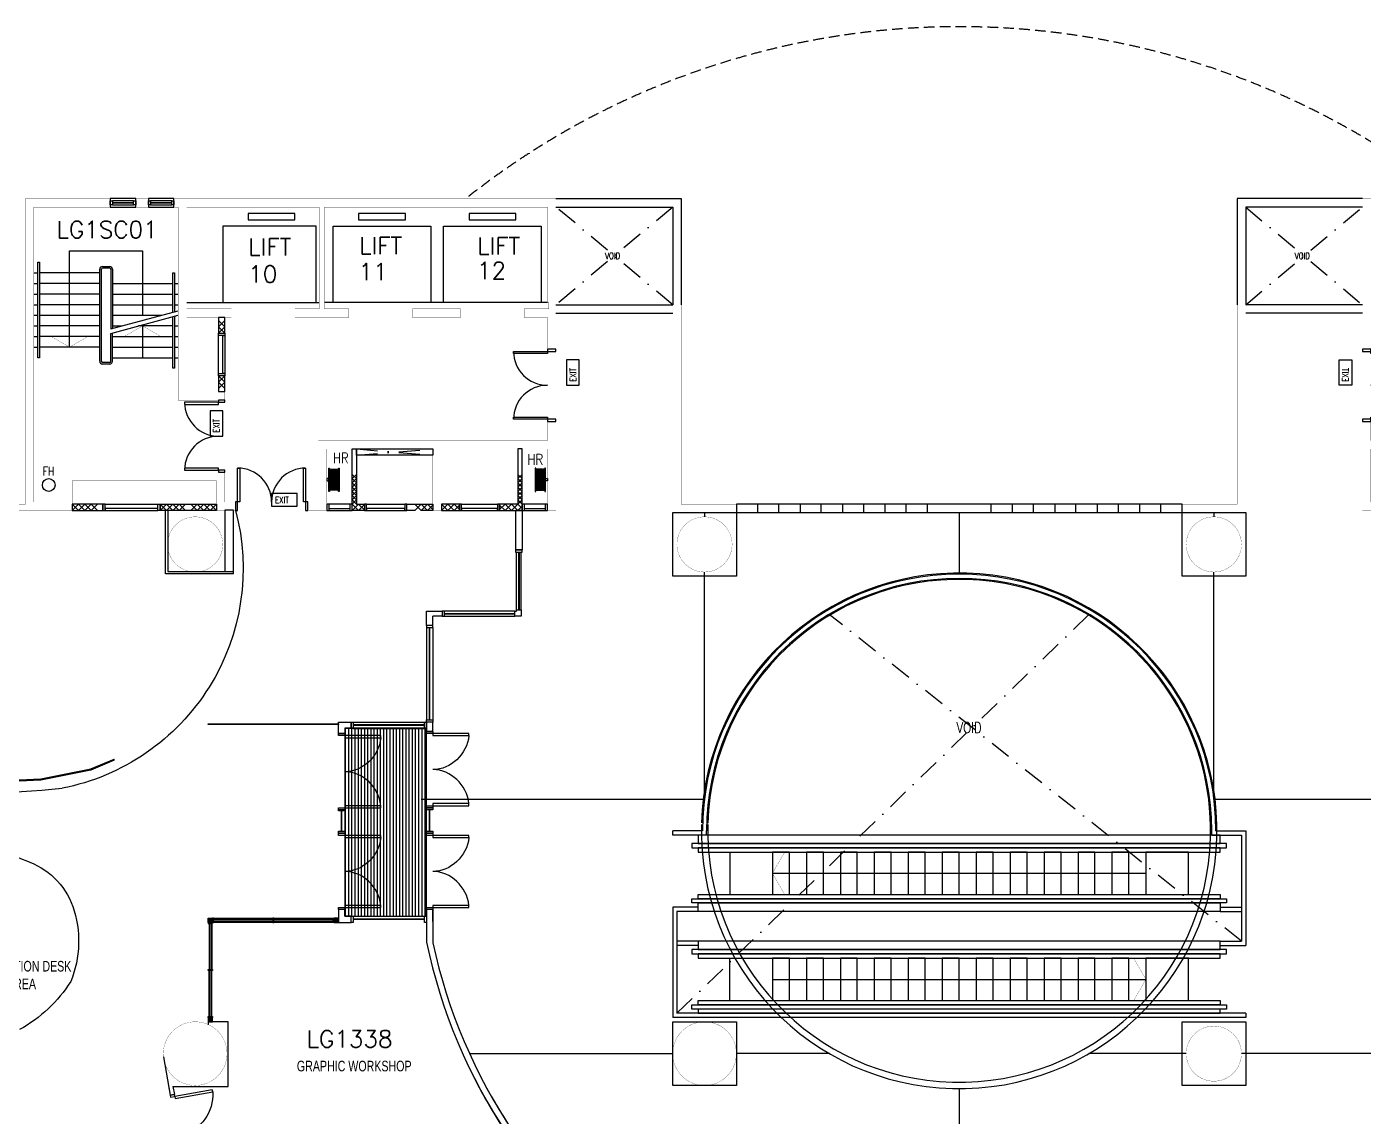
# Model space of a CAD drawing. Extents: x -163000 to 184253, y -124935 to 90032.
# Drawn here: x -21969 to 9521, y 17323 to 43000 of the extents above; entities that cross this region are included whole.
import ezdxf

# ---------------------------------------------------------------- set-up
doc = ezdxf.new("R2010")
doc.units = 0
doc.header["$LTSCALE"] = 1000
doc.header["$MEASUREMENT"] = 0
doc.linetypes.add('s3118a$0$DASHDOT', pattern=[1, 0.5, -0.25, 0, -0.25])
doc.linetypes.add('s3118a$0$HIDDEN', pattern=[0.375, 0.25, -0.125])
doc.layers.get('0').update_dxf_attribs({"linetype": 'CONTINUOUS'})
for name, color, linetype in [('s3118a$0$11', 7, 'CONTINUOUS'), ('s3118a$0$1867-BASE$0$EXISTING BASE', 1, 'CONTINUOUS'), ('s3118a$0$1867-BASE$0$I-door', 1, 'CONTINUOUS'), ('s3118a$0$1867-FITOUT$0$I-door', 1, 'CONTINUOUS'), ('s3118a$0$1867-FITOUT$0$I-floor-patt1', 8, 'CONTINUOUS'), ('s3118a$0$1867-FITOUT$0$I-part', 3, 'CONTINUOUS'), ('s3118a$0$1867-FITOUT$0$I-part-glzp', 1, 'CONTINUOUS'), ('s3118a$0$1867-FITOUT$0$I-part-glzp-fram', 1, 'CONTINUOUS'), ('s3118a$0$20', 7, 'CONTINUOUS'), ('s3118a$0$22', 7, 'CONTINUOUS'), ('s3118a$0$23', 7, 'CONTINUOUS'), ('s3118a$0$25', 7, 'CONTINUOUS'), ('s3118a$0$30', 7, 'CONTINUOUS'), ('s3118a$0$42', 7, 'CONTINUOUS'), ('s3118a$0$48', 7, 'CONTINUOUS'), ('s3118a$0$56', 7, 'CONTINUOUS'), ('s3118a$0$6', 7, 'CONTINUOUS'), ('s3118a$0$7', 7, 'CONTINUOUS'), ('s3118a$0$I-anno-title', 2, 'CONTINUOUS'), ('s3118a$0$ROOM-NO', 4, 'CONTINUOUS')]:
    doc.layers.add(name, color=color, linetype=linetype)
doc.styles.add('s3118a$0$FREEHAND', font='ARCH2.SHX', dxfattribs={"width": 0.75})
doc.styles.add('s3118a$0$STANDARD', font='romans.shx', dxfattribs={"width": 0.75})

# ---------------------------------------------------------------- blocks, each defined once
blk = doc.blocks.new('s3118a$0$EXIT')
at = {"layer": 's3118a$0$56', "color": 1, "linetype": 'Continuous'}
blk.add_lwpolyline([(0, 0), (0.6, 0), (0.6, 0.3), (0, 0.3)], close=True, dxfattribs=at)
at = {"layer": 's3118a$0$56', "color": 1, "linetype": 'Continuous', "style": 's3118a$0$STANDARD', "width": 0.8}
blk.add_text('EXIT', height=0.15, dxfattribs=at).set_placement((0.0816, 0.0747))
blk = doc.blocks.new('s3118a$0$D1700A')
at = {"layer": 's3118a$0$30', "color": 15, "linetype": 'Continuous'}
for points in [[(0.05, 0.2), (0.05, 1), (0.1, 1), (0.1, 0.2)], [(1.6, 0.2), (1.6, 1), (1.65, 1), (1.65, 0.2)], [(0, 0.2), (0, 0), (0.05, 0), (0.05, 0.2)], [(1.65, 0.2), (1.65, 0), (1.7, 0), (1.7, 0.2)]]:
    blk.add_lwpolyline(points, close=True, dxfattribs=at)
for centre, start, end in [((0.05, 0.2), 0, 90), ((1.650003, 0.2), 90, 180)]:
    blk.add_arc(centre, 0.800001, start, end, dxfattribs=at)
blk = doc.blocks.new('s3118a$0$D1700B')
at = {"layer": 's3118a$0$30', "color": 15, "linetype": 'Continuous'}
for points in [[(0.05, 0.15), (0.1, 0.15), (0.1, 0.95), (0.05, 0.95)], [(1.6, 0.15), (1.65, 0.15), (1.65, 0.95), (1.6, 0.95)], [(0, 0), (0.05, 0), (0.05, 0.15), (0, 0.15)], [(1.65, 0), (1.7, 0), (1.7, 0.15), (1.65, 0.15)]]:
    blk.add_lwpolyline(points, close=True, dxfattribs=at)
for centre, start, end in [((0.05, 0.15), 0, 90), ((1.650003, 0.15), 90, 180)]:
    blk.add_arc(centre, 0.800001, start, end, dxfattribs=at)
blk = doc.blocks.new('s3118a$0$HR')
at = {"layer": 's3118a$0$56', "color": 1, "linetype": 'Continuous'}
blk.add_lwpolyline([(0.235, 0.275), (-0.275, 0.275), (-0.275, 0.29), (0.275, 0.29), (0.275, 0.275), (0.235, 0.275), (0.245, 0.27), (0.25, 0.26), (0.245, 0.25), (0.245, 0.25), (0.235, 0.245), (-0.235, 0.245), (0.235, 0.245), (0.245, 0.24), (0.25, 0.23), (0.245, 0.22), (0.235, 0.215), (-0.235, 0.215), (0.235, 0.215), (0.245, 0.21), (0.25, 0.2), (0.245, 0.19), (0.235, 0.185), (-0.235, 0.185), (0.235, 0.185), (0.245, 0.18), (0.25, 0.17), (0.245, 0.16), (0.235, 0.155), (-0.235, 0.155), (0.235, 0.155), (0.245, 0.15), (0.25, 0.14), (0.245, 0.13), (0.235, 0.125), (-0.235, 0.125), (0.235, 0.125), (0.245, 0.12), (0.25, 0.11), (0.245, 0.1), (0.235, 0.095), (0.245, 0.09), (0.25, 0.08), (0.245, 0.07), (0.235, 0.065), (0.275, 0.065), (0.275, 0.05), (-0.025, 0.05), (-0.025, 0), (0.025, 0), (0.025, 0.05), (-0.275, 0.05), (-0.275, 0.065), (0.235, 0.065), (-0.235, 0.065), (-0.245, 0.07), (-0.25, 0.08), (-0.245, 0.09), (-0.235, 0.095), (0.235, 0.095), (-0.235, 0.095), (-0.245, 0.1), (-0.25, 0.11), (-0.245, 0.12), (-0.235, 0.125), (-0.245, 0.13), (-0.25, 0.14), (-0.245, 0.15), (-0.235, 0.155), (-0.245, 0.16), (-0.25, 0.17), (-0.245, 0.18), (-0.235, 0.185), (-0.245, 0.19), (-0.25, 0.2), (-0.245, 0.21), (-0.235, 0.215), (-0.245, 0.22), (-0.25, 0.23), (-0.245, 0.24), (-0.235, 0.245), (-0.245, 0.25), (-0.25, 0.26), (-0.245, 0.27), (-0.235, 0.275)], dxfattribs=at)
blk = doc.blocks.new('s3118a$0$AP')
at = {"layer": 's3118a$0$30', "color": 15, "linetype": 'Continuous'}
blk.add_line((0.05, 0.05), (0.55, 0.05), dxfattribs=at)
for points in [[(0, 0), (0.6, 0), (0.6, 0.15), (0, 0.15)], [(0.05, 0), (0.55, 0), (0.55, 0.15), (0.05, 0.15)]]:
    blk.add_lwpolyline(points, close=True, dxfattribs=at)
blk = doc.blocks.new('s3118a$0$H300')
at = {"layer": 's3118a$0$22', "color": 1, "linetype": 'Continuous'}
for points in [[(0, 0), (0.15, 0.15), (0.3, 0)], [(0, 0.15), (0.15, 0), (0.3, 0.15)]]:
    blk.add_lwpolyline(points, dxfattribs=at)
blk = doc.blocks.new('s3118a$0$H600')
at = {"layer": 's3118a$0$22', "color": 1, "linetype": 'Continuous'}
for points in [[(0, 0), (0.15, 0.15), (0.3, 0), (0.45, 0.15), (0.6, 0)], [(0, 0.15), (0.15, 0), (0.3, 0.15), (0.45, 0), (0.6, 0.15)]]:
    blk.add_lwpolyline(points, dxfattribs=at)
blk = doc.blocks.new('s3118a$0$1867-BASE$0$Double Door')
at = {"layer": 's3118a$0$1867-BASE$0$I-door', "linetype": 'Continuous'}
for p, q in [((162284, 38009), (162284, 37959)), ((162434, 38009), (162284, 38009)), ((162284, 37959), (162434, 37959)), ((162434, 38009), (162334, 38009)), ((162334, 37959), (162434, 37959)), ((162434, 37959), (162434, 38009)), ((162434, 37909), (162434, 37959)), ((162434, 37959), (163234, 37959)), ((162434, 37959), (163284, 37959)), ((163234, 37909), (162434, 37909)), ((163284, 37909), (162434, 37909)), ((163284, 37959), (163284, 37909)), ((162284, 36259), (162284, 36209)), ((162434, 36259), (162284, 36259)), ((162434, 36259), (162434, 36309)), ((162434, 36309), (163284, 36309)), ((162434, 36209), (162434, 36259)), ((163284, 36259), (162434, 36259)), ((163284, 36309), (163284, 36259)), ((162284, 36209), (162434, 36209))]:
    blk.add_line(p, q, dxfattribs=at)
at = {"layer": 's3118a$0$1867-BASE$0$I-door', "linetype": 'Continuous', "extrusion": (0, 0, -1)}
blk.add_ellipse((162484, 37959), major_axis=(-381, -775), ratio=0.917378, start_param=4.34728, end_param=5.852957, dxfattribs=at)
at = {"layer": 's3118a$0$1867-BASE$0$I-door', "linetype": 'Continuous'}
blk.add_ellipse((162484, 36259), major_axis=(-381, 775), ratio=0.917378, start_param=4.34728, end_param=5.852957, dxfattribs=at)
blk = doc.blocks.new('s3118a$0$1867-FITOUT$0$Single door')
at = {"layer": 's3118a$0$1867-FITOUT$0$I-door', "linetype": 'Continuous'}
for points in [[(-50, 100), (-100, 100), (-100, 1000), (-50, 1000)], [(-976, 0), (-1026, 0), (-1026, 100), (-976, 100)], [(0, 0), (-50, 0), (-50, 100), (0, 100)]]:
    blk.add_lwpolyline(points, close=True, dxfattribs=at)
blk.add_arc((3, 24), 981, 95.9964, 175.5521, dxfattribs=at)

msp = doc.modelspace()

# ---------------------------------------------------------------- hatches: boundary and pattern name
at = {"layer": 's3118a$0$1867-FITOUT$0$I-floor-patt1', "ltscale": 4}
h = msp.add_hatch(dxfattribs=at)
h.set_pattern_fill('_USER', color=256, scale=75, angle=90, style=0, pattern_type=0)
h.set_pattern_definition([(90, (-147881.28, -2601.85), (-75, 5e-15), [])])
h.paths.add_polyline_path([(-14473, 22040), (-12548, 22040), (-12548, 26466), (-14473, 26466)])

# ---------------------------------------------------------------- linework, layer by layer
at = {"layer": 's3118a$0$11', "color": 14, "linetype": 's3118a$0$DASHDOT'}
for p, q in [((-14200, 32900), (-12400, 33050)), ((-14200, 33050), (-12400, 32900))]:
    msp.add_line(p, q, dxfattribs=at)
at = {"layer": 's3118a$0$11', "color": 14, "linetype": 'Continuous', "const_width": 5}
for points in [[(-30000, 31600), (-20900, 31600), (-20900, 32300), (-19900, 32300), (-19700, 32300), (-17500, 32300), (-17500, 31600), (-17050, 31600), (-17050, 31800), (-17300, 31800), (-17300, 32500), (-21100, 32500), (-21100, 31800), (-21800, 31800), (-21800, 38750), (-20000, 38750), (-20000, 38950), (-22000, 38950), (-22000, 31750), (-30000, 31750)], [(9700, 35400), (9500, 35400), (9500, 38950), (18500, 38950)], [(13250, 31600), (13250, 31800), (9700, 31800), (9700, 33050), (10500, 33050), (10500, 33250), (9700, 33250), (9700, 33700), (9500, 33700), (9500, 31600), (13250, 31600)]]:
    msp.add_lwpolyline(points, dxfattribs=at)
for points in [[(-19400, 38750), (-19100, 38750), (-19100, 38950), (-19400, 38950)], [(-17150, 36350), (-18200, 36350), (-18200, 38750), (-15080, 38750), (-15080, 36350), (-15650, 36350), (-15650, 36150), (-14380, 36150), (-14380, 36350), (-14955, 36350), (-14955, 38750), (-9700, 38750), (-9700, 36500), (-9670, 36500), (-9670, 36350), (-10250, 36350), (-10250, 36150), (-9700, 36150), (-9700, 35400), (-9500, 35400), (-9500, 38950), (-18500, 38950), (-18500, 38750), (-18400, 38750), (-18400, 34200), (-17300, 34200), (-17300, 34400), (-18200, 34400), (-18200, 36150), (-17150, 36150)], [(-12880, 36150), (-11750, 36150), (-11750, 36350), (-12880, 36350)], [(-15100, 33250), (-9700, 33250), (-9700, 33700), (-9500, 33700), (-9500, 31600), (-9700, 31600), (-9700, 33050), (-12200, 33050), (-12200, 31600), (-12400, 31600), (-12400, 33050), (-14900, 33050), (-14900, 31600), (-15350, 31600), (-15350, 31800), (-15100, 31800)]]:
    msp.add_lwpolyline(points, close=True, dxfattribs=at)
at = {"layer": 's3118a$0$11', "color": 14, "linetype": 'Continuous'}
for points in [[(-17300, 36150), (-17450, 36150), (-17450, 35775), (-17300, 35775)], [(-17300, 34775), (-17450, 34775), (-17450, 34400), (-17300, 34400)], [(-14300, 33050), (-14200, 33050), (-14200, 31750), (-14012, 31750), (-14012, 31600), (-14200, 31600), (-14300, 31600)], [(-14200, 33050), (-12400, 33050), (-12400, 32900), (-14200, 32900)], [(-10300, 33050), (-10400, 33050), (-10400, 31750), (-10827, 31750), (-10827, 31600), (-10400, 31600), (-10300, 31600)], [(-17500, 31600), (-18827, 31600), (-18827, 31750), (-17500, 31750)], [(-12200, 31600), (-11773, 31600), (-11773, 31750), (-12200, 31750)]]:
    msp.add_lwpolyline(points, close=True, dxfattribs=at)
at = {"layer": 's3118a$0$11', "color": 3, "linetype": 'Continuous'}
msp.add_lwpolyline([(-20900, 31600), (-20173, 31600), (-20173, 31750), (-20900, 31750)], close=True, dxfattribs=at)
at = {"layer": 's3118a$0$1867-BASE$0$EXISTING BASE', "linetype": 'Continuous'}
for p, q in [((-10432, 29260), (-10432, 30615)), ((-10317, 29260), (-10317, 30615)), ((-12550, 28891), (-12550, 29225)), ((-12550, 29225), (-12180, 29225)), ((-12180, 29110), (-12400, 29110)), ((-12400, 28891), (-12400, 29110)), ((-12180, 29225), (-12180, 29110)), ((-10467, 29225), (-12130, 29225)), ((-12130, 29110), (-10467, 29110)), ((-12400, 28891), (-12550, 28891)), ((-12550, 28841), (-12550, 26665)), ((-12400, 28841), (-12400, 26665)), ((-14275, 26615), (-12600, 26615)), ((-14275, 26465), (-12600, 26465)), ((-12400, 22193), (-12550, 22193)), ((-12550, 22193), (-12550, 21429)), ((-12400, 21914), (-12400, 22193)), ((-12400, 22193), (-12400, 21414))]:
    msp.add_line(p, q, dxfattribs=at)
for points in [[(-10300, 30665), (-10450, 30665), (-10450, 30615), (-10300, 30615), (-10300, 30665)], [(-10381, 30615), (-10381, 29260)], [(-10369, 30615), (-10369, 29260)], [(-12180, 29225), (-12180, 29110), (-12130, 29110), (-12130, 29225), (-12180, 29225)], [(-12130, 29173), (-10467, 29173)], [(-12130, 29161), (-10467, 29161)], [(-12550, 28891), (-12550, 28841), (-12400, 28841), (-12400, 28891), (-12550, 28891)], [(-12481, 26665), (-12481, 28841)], [(-12469, 26665), (-12469, 28841)], [(-14325, 26615), (-14275, 26615), (-14275, 26465), (-14325, 26465), (-14325, 26615)], [(-12600, 26546), (-14275, 26546)], [(-12600, 26534), (-14275, 26534)], [(-12600, 26615), (-12550, 26615), (-12550, 26465), (-12600, 26465), (-12600, 26615)], [(-12400, 26665), (-12400, 26615), (-12550, 26615), (-12550, 26665), (-12400, 26665)], [(-12400, 26393), (-12400, 26615), (-12550, 26615), (-12550, 26615), (-12550, 26393), (-12550, 26393), (-12400, 26393)], [(-12550, 26488), (-12550, 26592)], [(-12400, 26393), (-12550, 26393)], [(-14625, 24518), (-14625, 24543), (-14475, 24543), (-14475, 24518), (-14625, 24518)], [(-14556, 24043), (-14556, 24518)], [(-14544, 24043), (-14544, 24518)], [(-12481, 24043), (-12481, 24543)], [(-12469, 24043), (-12469, 24543)], [(-14625, 23993), (-14625, 24043), (-14475, 24043), (-14475, 23993), (-14625, 23993)], [(-14475, 21889), (-14325, 21889), (-14325, 22039), (-14475, 22039), (-14475, 22193), (-14625, 22193), (-14625, 21889), (-14325, 21889)], [(-14325, 22039), (-14275, 22039), (-14275, 21889), (-14325, 21889), (-14325, 22039)], [(-12600, 21970), (-14275, 21970)], [(-12600, 21958), (-14275, 21958)], [(-12600, 22039), (-12550, 22039), (-12550, 21889), (-12600, 21889), (-12600, 22039)]]:
    msp.add_lwpolyline(points, dxfattribs=at)
for points in [[(-10317, 29260), (-10317, 29110), (-10317, 29110), (-10467, 29110), (-10467, 29110), (-10467, 29225), (-10432, 29225), (-10432, 29260)], [(-14475, 26465), (-14475, 26343), (-14625, 26343), (-14625, 26615), (-14475, 26615), (-14325, 26615), (-14325, 26465)], [(-12550, 26393), (-12400, 26393), (-12400, 26393), (-12550, 26393)], [(-12550, 24593), (-12400, 24593), (-12400, 24543), (-12550, 24543)], [(-12550, 24043), (-12400, 24043), (-12400, 23993), (-12550, 23993)]]:
    msp.add_lwpolyline(points, close=True, dxfattribs=at)
for centre, radius, start, end in [((-20, 24030), 12797, 191.7271, 236.0622), ((3, 24055), 12681, 192.0189, 236.0419), ((3, 24055), 12681, 207.0253, 220.5488), ((-20, 24030), 12797, 206.9704, 220.528)]:
    msp.add_arc(centre, radius, start, end, dxfattribs=at)
at = {"layer": 's3118a$0$1867-FITOUT$0$I-floor-patt1', "ltscale": 4}
for points in [[(-17050, 31601), (-17050, 31601, -0.43404), (-21137, 25052)], [(-23477, 23672, -0.093539), (-21992, 23349, -0.226048), (-20883, 22271, -0.182594), (-20934, 20498, -0.125758), (-22139, 19367, 0.419691)]]:
    msp.add_lwpolyline(points, format="xyb", dxfattribs=at)
msp.add_lwpolyline([(-14473, 22040), (-12548, 22040), (-12548, 26466), (-14473, 26466)], close=True, dxfattribs=at)
msp.add_arc((-23083, 44326), 19371, 264.3952, 275.7647, dxfattribs=at)
at = {"layer": 's3118a$0$1867-FITOUT$0$I-part', "ltscale": 4}
for p, q in [((-17098, 30158), (-17098, 31601)), ((-18629, 18043), (-18590, 17821))]:
    msp.add_line(p, q, dxfattribs=at)
for points in [[(-17098, 30108), (-17098, 30108), (-18698, 30108), (-18698, 31607)], [(-18648, 31607), (-18648, 30158), (-17098, 30158), (-17098, 30158)], [(-17098, 30108), (-17098, 30158)], [(-18525, 18026), (-17223, 18026), (-17223, 19551), (-17692, 19551)], [(-17692, 19551), (-17692, 19484)]]:
    msp.add_lwpolyline(points, dxfattribs=at)
at = {"layer": 's3118a$0$1867-FITOUT$0$I-part', "color": 2, "ltscale": 4}
msp.add_lwpolyline([(-17098, 31607), (-17298, 31607), (-17298, 30158), (-17098, 30158)], dxfattribs=at)
at = {"layer": 's3118a$0$1867-FITOUT$0$I-part', "color": 1, "ltscale": 4}
msp.add_lwpolyline([(-10448, 31607), (-10298, 31607), (-10298, 30672), (-10448, 30672)], close=True, dxfattribs=at)
at = {"layer": 's3118a$0$1867-FITOUT$0$I-part', "ltscale": 4}
msp.add_lwpolyline([(-17592, 21990), (-14748, 21990), (-14748, 21890), (-17592, 21890)], close=True, dxfattribs=at)
at = {"layer": 's3118a$0$1867-FITOUT$0$I-part'}
for points in [[(-18750, 18728), (-18590, 17821)], [(-18525, 18026), (-18491, 17838)], [(-18590, 17821), (-18491, 17838)]]:
    msp.add_lwpolyline(points, dxfattribs=at)
at = {"layer": 's3118a$0$1867-FITOUT$0$I-part-glzp', "color": 1, "ltscale": 4}
for points in [[(-14625, 26560), (-17695, 26560), (-17695, 26572), (-14625, 26572)], [(-17672, 21865), (-17672, 20783), (-17660, 20783), (-17660, 21865)], [(-17612, 21865), (-17612, 20783), (-17624, 20783), (-17624, 21865)], [(-17567, 21970), (-16170, 21970), (-16170, 21958), (-17567, 21958)], [(-17567, 21910), (-16170, 21910), (-16170, 21922), (-17567, 21922)], [(-14748, 21970), (-16145, 21970), (-16145, 21958), (-14748, 21958)], [(-14748, 21910), (-16145, 21910), (-16145, 21922), (-14748, 21922)], [(-17672, 19676), (-17672, 20758), (-17660, 20758), (-17660, 19676)], [(-17612, 19676), (-17612, 20758), (-17624, 20758), (-17624, 19676)]]:
    msp.add_lwpolyline(points, close=True, dxfattribs=at)
at = {"layer": 's3118a$0$1867-FITOUT$0$I-part-glzp', "ltscale": 4}
for points in [[(-21639, 25274), (-20462, 25508)], [(-20462, 25508), (-19910, 25743)], [(-20454, 25489), (-20462, 25508)], [(-20458, 25488), (-20462, 25508)], [(-20454, 25489), (-19902, 25725)], [(-19902, 25725), (-19910, 25743)], [(-22837, 25221), (-21639, 25274)], [(-22836, 25201), (-21638, 25254)], [(-21639, 25274), (-21638, 25254)], [(-21639, 25274), (-21635, 25254)], [(-21635, 25254), (-20458, 25488)]]:
    msp.add_lwpolyline(points, dxfattribs=at)
for points in [[(-17592, 21865), (-17592, 21890), (-17692, 21890), (-17692, 21865)], [(-17567, 21990), (-17592, 21990), (-17592, 21890), (-17567, 21890)], [(-16145, 21990), (-16170, 21990), (-16170, 21890), (-16145, 21890)], [(-14748, 21990), (-14723, 21990), (-14723, 21890), (-14748, 21890)], [(-17592, 20783), (-17592, 20758), (-17692, 20758), (-17692, 20783)], [(-17592, 19676), (-17592, 19651), (-17692, 19651), (-17692, 19676)]]:
    msp.add_lwpolyline(points, close=True, dxfattribs=at)
at = {"layer": 's3118a$0$1867-FITOUT$0$I-part-glzp-fram', "ltscale": 4, "const_width": 75}
for points in [[(-17680, 21940), (-17605, 21940)], [(-14635, 21940), (-14710, 21940)], [(-17680, 19601), (-17605, 19601)]]:
    msp.add_lwpolyline(points, dxfattribs=at)
at = {"layer": 's3118a$0$1867-FITOUT$0$I-part-glzp-fram', "color": 1, "ltscale": 4}
for points in [[(-17692, 21890), (-17692, 21990), (-17592, 21990), (-17592, 21890)], [(-14623, 21890), (-14623, 21990), (-14723, 21990), (-14723, 21890)], [(-17692, 19651), (-17692, 19551), (-17592, 19551), (-17592, 19651)]]:
    msp.add_lwpolyline(points, close=True, dxfattribs=at)
at = {"layer": 's3118a$0$20', "color": 14, "linetype": 'Continuous', "const_width": 5}
for points in [[(-6750, 36450), (-6550, 36450), (-6550, 31750), (-5250, 31750), (-5250, 31550), (-6750, 31550)], [(6750, 36450), (6550, 36450), (6550, 31750), (5250, 31750), (5250, 31550), (6750, 31550)], [(750, 31750), (-750, 31750), (-750, 31550), (750, 31550)]]:
    msp.add_lwpolyline(points, close=True, dxfattribs=at)
at = {"layer": 's3118a$0$20', "color": 1, "linetype": 'Continuous'}
msp.add_lwpolyline([(-12825, 31600), (-13012, 31600), (-13012, 31750), (-12825, 31750), (-12400, 31750), (-12400, 31600), (-12675, 31600)], dxfattribs=at)
at = {"layer": 's3118a$0$20', "color": 10, "linetype": 'Continuous'}
msp.add_arc((0, 24050), 12825, 207.8929, 237.8483, dxfattribs=at)
at = {"layer": 's3118a$0$22', "color": 1, "linetype": 'Continuous'}
for points in [[(-14200, 31750), (-14300, 31850), (-14200, 31950), (-14300, 32050), (-14200, 32150), (-14300, 32250), (-14200, 32350), (-14300, 32450)], [(-14300, 31750), (-14200, 31850), (-14300, 31950), (-14200, 32050), (-14300, 32150), (-14200, 32250), (-14300, 32350), (-14200, 32450)], [(-10300, 31750), (-10400, 31850), (-10300, 31950), (-10400, 32050), (-10300, 32150), (-10400, 32250), (-10300, 32350), (-10400, 32450)], [(-10400, 31750), (-10300, 31850), (-10400, 31950), (-10300, 32050), (-10400, 32150), (-10300, 32250), (-10400, 32350), (-10300, 32450)], [(-14300, 31600), (-14150, 31750), (-14012, 31612)], [(-14300, 31750), (-14150, 31600), (-14012, 31738)], [(-12825, 31600), (-12675, 31750), (-12525, 31600), (-12400, 31725)], [(-12825, 31750), (-12675, 31600), (-12525, 31750), (-12400, 31625)], [(-12825, 31750), (-12675, 31600), (-12525, 31750), (-12400, 31625)], [(-12825, 31600), (-12675, 31750), (-12525, 31600), (-12400, 31725)], [(-12200, 31750), (-12050, 31600), (-11900, 31750), (-11775, 31625)], [(-12200, 31600), (-12050, 31750), (-11900, 31600), (-11775, 31725)], [(-10827, 31623), (-10700, 31750), (-10550, 31600), (-10400, 31750), (-10300, 31650)], [(-10827, 31727), (-10700, 31600), (-10550, 31750), (-10400, 31600), (-10300, 31700)]]:
    msp.add_lwpolyline(points, dxfattribs=at)
at = {"layer": 's3118a$0$23', "color": 14, "linetype": 's3118a$0$DASHDOT'}
for p, q in [((-6750, 38750), (-9500, 36450)), ((-6750, 36450), (-9500, 38750)), ((6750, 38750), (9500, 36450)), ((6750, 36450), (9500, 38750)), ((-6650, 19750), (3061, 29152)), ((6650, 21450), (-3061, 29152))]:
    msp.add_line(p, q, dxfattribs=at)
at = {"layer": 's3118a$0$23', "color": 14, "linetype": 'Continuous'}
for p, q in [((-9500, 36450), (-6750, 36450)), ((-9500, 36250), (-6750, 36250)), ((9500, 36450), (6750, 36450)), ((9500, 36250), (6750, 36250)), ((-750, 31550), (-750, 31750)), ((750, 31550), (750, 31750)), ((-6050, 24050), (-6750, 24050)), ((-6750, 23950), (-6750, 24050)), ((-5950, 23950), (-6750, 23950)), ((-5950, 23950), (-5950, 24050)), ((5950, 23950), (5950, 24050)), ((5950, 23950), (6650, 23950)), ((6050, 24050), (6750, 24050)), ((6650, 23950), (6650, 21450)), ((6750, 24050), (6750, 21350)), ((-6750, 22250), (-6750, 19650)), ((-6150, 22250), (-6750, 22250)), ((-6650, 22150), (-6650, 19750)), ((-6150, 22150), (-6650, 22150)), ((6150, 22250), (6650, 22250)), ((6150, 22150), (6650, 22150)), ((-6150, 21450), (-6650, 21450)), ((6150, 21450), (6650, 21450)), ((-6150, 21350), (-6650, 21350)), ((6150, 21350), (6750, 21350)), ((6750, 19650), (-6750, 19650)), ((6750, 19750), (-6650, 19750)), ((6750, 19750), (6750, 19650))]:
    msp.add_line(p, q, dxfattribs=at)
for points in [[(-19400, 38950), (-20000, 38950), (-20000, 38750), (-19400, 38750)], [(-20000, 38900), (-19950, 38900), (-19950, 38800), (-20000, 38800)], [(-19950, 38855), (-19450, 38855), (-19450, 38900), (-19950, 38900)], [(-19950, 38800), (-19450, 38800), (-19450, 38845), (-19950, 38845)], [(-19450, 38900), (-19400, 38900), (-19400, 38800), (-19450, 38800)], [(-19100, 38750), (-18500, 38750), (-18500, 38950), (-19100, 38950)], [(-19100, 38900), (-19050, 38900), (-19050, 38800), (-19100, 38800)], [(-19050, 38855), (-18550, 38855), (-18550, 38900), (-19050, 38900)], [(-19050, 38800), (-18550, 38800), (-18550, 38845), (-19050, 38845)], [(-18550, 38900), (-18500, 38900), (-18500, 38800), (-18550, 38800)], [(-5250, 31550), (5250, 31550), (5250, 31750), (-5250, 31750)], [(-4750, 31550), (-4250, 31550), (-4250, 31750), (-4750, 31750)], [(-3750, 31550), (-3250, 31550), (-3250, 31750), (-3750, 31750)], [(-2750, 31550), (-2250, 31550), (-2250, 31750), (-2750, 31750)], [(-1750, 31550), (-1250, 31550), (-1250, 31750), (-1750, 31750)], [(1250, 31550), (1750, 31550), (1750, 31750), (1250, 31750)], [(2250, 31550), (2750, 31550), (2750, 31750), (2250, 31750)], [(3250, 31550), (3750, 31550), (3750, 31750), (3250, 31750)], [(4250, 31550), (4750, 31550), (4750, 31750), (4250, 31750)]]:
    msp.add_lwpolyline(points, close=True, dxfattribs=at)
at = {"layer": 's3118a$0$23', "color": 14, "linetype": 's3118a$0$HIDDEN'}
msp.add_arc((0, 24300), 18700, 51.5745, 128.4637, dxfattribs=at)
at = {"layer": 's3118a$0$23', "color": 14}
for radius in [6075, 5925]:
    msp.add_arc((0, 24050), radius, 178.5673, 178.2459, dxfattribs=at)
at = {"layer": 's3118a$0$23', "color": 14, "linetype": 'Continuous'}
for radius in [6050, 5950]:
    msp.add_arc((0, 24050), radius, 0, 180, dxfattribs=at)
at = {"layer": 's3118a$0$25', "color": 10, "linetype": 'Continuous'}
for p, q in [((-20960, 35450), (-20960, 37721)), ((-20960, 37721), (-19240, 37721)), ((-19240, 37721), (-19240, 36200)), ((-21800, 37200), (-21710, 37200)), ((-20250, 37200), (-21670, 37200)), ((-20250, 35115), (-20250, 37285)), ((-20210, 35115), (-20210, 37285)), ((-20185, 37350), (-20015, 37350)), ((-20015, 37310), (-20185, 37310)), ((-19990, 37285), (-19990, 35877)), ((-19950, 37285), (-19950, 35888)), ((-21800, 36950), (-21710, 36950)), ((-20250, 36950), (-21670, 36950)), ((-19950, 36950), (-18530, 36950)), ((-18490, 36950), (-18400, 36950)), ((-21800, 36700), (-21710, 36700)), ((-20250, 36700), (-21670, 36700)), ((-19950, 36700), (-18530, 36700)), ((-18490, 36700), (-18400, 36700)), ((-21800, 36450), (-21710, 36450)), ((-20250, 36450), (-21670, 36450)), ((-19990, 35877), (-18400, 36303)), ((-19950, 36450), (-18530, 36450)), ((-18490, 36450), (-18400, 36450)), ((-21800, 36200), (-21710, 36200)), ((-21800, 35950), (-21710, 35950)), ((-21670, 36200), (-20250, 36200)), ((-20250, 35950), (-21670, 35950)), ((-19990, 35774), (-18400, 36200)), ((-19950, 36200), (-18786, 36200)), ((-19950, 35950), (-19719, 35950)), ((-18530, 35950), (-19333, 35950)), ((-19240, 35950), (-19240, 35200)), ((-18490, 35950), (-18400, 35950)), ((-21800, 35700), (-21710, 35700)), ((-20250, 35700), (-21670, 35700)), ((-19990, 35115), (-19990, 35774)), ((-19950, 35115), (-19950, 35785)), ((-19950, 35700), (-18530, 35700)), ((-18490, 35700), (-18400, 35700)), ((-21800, 35450), (-21710, 35450)), ((-20250, 35450), (-21670, 35450)), ((-19950, 35450), (-18530, 35450)), ((-18490, 35450), (-18400, 35450)), ((-20015, 35090), (-20185, 35090)), ((-20015, 35050), (-20185, 35050)), ((-19950, 35200), (-18530, 35200)), ((-18490, 35200), (-18400, 35200))]:
    msp.add_line(p, q, dxfattribs=at)
at = {"layer": 's3118a$0$25', "color": 14, "linetype": 'Continuous'}
for p, q in [((-18200, 36500), (-15080, 36500)), ((-9700, 36500), (-14955, 36500))]:
    msp.add_line(p, q, dxfattribs=at)
at = {"layer": 's3118a$0$25', "color": 10, "linetype": 'Continuous'}
msp.add_lwpolyline([(-21670, 35200), (-21710, 35200), (-21710, 37450), (-21670, 37450)], close=True, dxfattribs=at)
for points in [[(-18530, 36269), (-18530, 37200), (-18490, 37200), (-18490, 36279)], [(-18490, 36176), (-18490, 34950), (-18530, 34950), (-18530, 36165)]]:
    msp.add_lwpolyline(points, dxfattribs=at)
at = {"layer": 's3118a$0$25', "color": 10, "linetype": 'Continuous', "const_width": 5}
for points in [[(-19673, 35700), (-19240, 35950), (-18807, 35700)], [(-21393, 35700), (-20960, 35450), (-20527, 35700)]]:
    msp.add_lwpolyline(points, dxfattribs=at)
at = {"layer": 's3118a$0$25', "color": 10, "linetype": 'Continuous'}
for centre, radius, start, end in [((-20185, 37285), 65, 90, 180), ((-20185, 37285), 25, 90, 180), ((-20015, 37285), 65, 0, 90), ((-20015, 37285), 25, 0, 90), ((-20185, 35115), 65, 180, 270), ((-20185, 35115), 25, 180, 270), ((-20015, 35115), 25, 270, 0), ((-20015, 35115), 65, 270, 0)]:
    msp.add_arc(centre, radius, start, end, dxfattribs=at)
at = {"layer": 's3118a$0$30', "color": 15, "linetype": 'Continuous'}
for p, q in [((-17450, 34825), (-17450, 35725)), ((-20123, 31750), (-18877, 31750)), ((-13975, 31750), (-13062, 31750)), ((-11723, 31750), (-10877, 31750))]:
    msp.add_line(p, q, dxfattribs=at)
for points in [[(-17450, 35775), (-17300, 35775), (-17300, 35725), (-17450, 35725)], [(-17300, 34825), (-17350, 34825), (-17350, 35725), (-17300, 35725)], [(-17300, 34775), (-17450, 34775), (-17450, 34825), (-17300, 34825)], [(-20173, 31600), (-20123, 31600), (-20123, 31750), (-20173, 31750)], [(-20123, 31600), (-18877, 31600), (-18877, 31650), (-20123, 31650)], [(-18827, 31600), (-18877, 31600), (-18877, 31750), (-18827, 31750)], [(-14012, 31600), (-13962, 31600), (-13962, 31750), (-14012, 31750)], [(-13962, 31600), (-13062, 31600), (-13062, 31650), (-13962, 31650)], [(-13062, 31600), (-13012, 31600), (-13012, 31750), (-13062, 31750)], [(-11773, 31600), (-11723, 31600), (-11723, 31750), (-11773, 31750)], [(-11723, 31600), (-10877, 31600), (-10877, 31650), (-11723, 31650)], [(-10877, 31600), (-10827, 31600), (-10827, 31750), (-10877, 31750)]]:
    msp.add_lwpolyline(points, close=True, dxfattribs=at)
at = {"layer": 's3118a$0$42', "color": 14, "linetype": 'Continuous'}
for p, q in [((-5400, 23550), (-5400, 22550)), ((-4400, 23050), (4400, 23050)), ((-5400, 20050), (-5400, 21050)), ((-4400, 20550), (4400, 20550))]:
    msp.add_line(p, q, dxfattribs=at)
at = {"layer": 's3118a$0$42', "color": 3, "linetype": 'Continuous'}
msp.add_line((6150, 21050), (6150, 21150), dxfattribs=at)
at = {"layer": 's3118a$0$42', "color": 14, "linetype": 'Continuous'}
for points in [[(-16749, 38450), (-15649, 38450), (-15649, 38600), (-16749, 38600)], [(-14149, 38450), (-13049, 38450), (-13049, 38600), (-14149, 38600)], [(-11549, 38450), (-10449, 38450), (-10449, 38600), (-11549, 38600)], [(-17350, 36500), (-15150, 36500), (-15150, 38300), (-17350, 38300)], [(-14750, 38300), (-12450, 38300), (-12450, 36500), (-14750, 36500)], [(-12150, 38300), (-9850, 38300), (-9850, 36500), (-12150, 36500)], [(-6150, 23750), (6150, 23750), (6150, 23950), (-6150, 23950)], [(-6300, 23650), (6300, 23650), (6300, 23750), (-6300, 23750)], [(-6150, 23550), (6150, 23550), (6150, 23650), (-6150, 23650)], [(-4400, 22550), (-4000, 22550), (-4000, 23550), (-4400, 23550)], [(-3600, 22550), (-3200, 22550), (-3200, 23550), (-3600, 23550)], [(-2800, 22550), (-2400, 22550), (-2400, 23550), (-2800, 23550)], [(-2000, 22550), (-1600, 22550), (-1600, 23550), (-2000, 23550)], [(-1200, 22550), (-800, 22550), (-800, 23550), (-1200, 23550)], [(-400, 22550), (0, 22550), (0, 23550), (-400, 23550)], [(400, 22550), (800, 22550), (800, 23550), (400, 23550)], [(1200, 22550), (1600, 22550), (1600, 23550), (1200, 23550)], [(2000, 22550), (2400, 22550), (2400, 23550), (2000, 23550)], [(2800, 22550), (3200, 22550), (3200, 23550), (2800, 23550)], [(3600, 22550), (4000, 22550), (4000, 23550), (3600, 23550)], [(4400, 22550), (5400, 22550), (5400, 23550), (4400, 23550)], [(-6300, 22450), (6300, 22450), (6300, 22350), (-6300, 22350)], [(-6150, 22550), (6150, 22550), (6150, 22450), (-6150, 22450)], [(-6150, 22350), (6150, 22350), (6150, 22150), (-6150, 22150)], [(-6150, 21250), (6150, 21250), (6150, 21450), (-6150, 21450)], [(-6300, 21150), (6300, 21150), (6300, 21250), (-6300, 21250)], [(-6150, 21050), (6150, 21050), (6150, 21150), (-6150, 21150)], [(-4400, 20050), (-4000, 20050), (-4000, 21050), (-4400, 21050)], [(-3600, 20050), (-3200, 20050), (-3200, 21050), (-3600, 21050)], [(-2800, 20050), (-2400, 20050), (-2400, 21050), (-2800, 21050)], [(-2000, 20050), (-1600, 20050), (-1600, 21050), (-2000, 21050)], [(-1200, 20050), (-800, 20050), (-800, 21050), (-1200, 21050)], [(-400, 20050), (0, 20050), (0, 21050), (-400, 21050)], [(400, 20050), (800, 20050), (800, 21050), (400, 21050)], [(1200, 20050), (1600, 20050), (1600, 21050), (1200, 21050)], [(2000, 20050), (2400, 20050), (2400, 21050), (2000, 21050)], [(2800, 20050), (3200, 20050), (3200, 21050), (2800, 21050)], [(3600, 20050), (4000, 20050), (4000, 21050), (3600, 21050)], [(4400, 20050), (5400, 20050), (5400, 21050), (4400, 21050)], [(-6300, 19950), (6300, 19950), (6300, 19850), (-6300, 19850)], [(-6150, 20050), (6150, 20050), (6150, 19950), (-6150, 19950)], [(-6150, 19750), (6150, 19750), (6150, 19850), (-6150, 19850)]]:
    msp.add_lwpolyline(points, close=True, dxfattribs=at)
at = {"layer": 's3118a$0$42', "color": 14, "linetype": 'Continuous', "const_width": 5}
for points in [[(-4111, 23550), (-4400, 23050), (-4111, 22550)], [(4111, 21050), (4400, 20550), (4111, 20050)]]:
    msp.add_lwpolyline(points, dxfattribs=at)
at = {"layer": 's3118a$0$56', "color": 1, "linetype": 'Continuous'}
msp.add_circle((-21450, 32200), 150, dxfattribs=at)
at = {"layer": 's3118a$0$6', "color": 14, "linetype": 'Continuous', "const_width": 5}
for points in [[(-17350, 30800, 1), (-18650, 30800, 1)], [(-5350, 30800, 1), (-6650, 30800, 1)], [(6650, 30800, 1), (5350, 30800, 1)], [(-5250, 18800, 1), (-6750, 18800, 1)], [(6650, 18800, 1), (5350, 18800, 1)]]:
    msp.add_lwpolyline(points, format="xyb", close=True, dxfattribs=at)
at = {"layer": 's3118a$0$6', "color": 10, "linetype": 'Continuous', "const_width": 5}
msp.add_lwpolyline([(-17250, 18800, 1), (-18750, 18800, 1)], format="xyb", close=True, dxfattribs=at)
at = {"layer": 's3118a$0$7', "color": 14, "linetype": 'Continuous'}
for p, q in [((-6000, 31550), (-6000, 31450)), ((0, 31550), (0, 30100)), ((6000, 31550), (6000, 31450)), ((-6000, 24826), (-6000, 30150)), ((6000, 24826), (6000, 30150)), ((-12675, 24800), (-6003, 24800)), ((6003, 24800), (12675, 24800)), ((-11536, 18800), (-6750, 18800)), ((-3057, 18800), (-5250, 18800)), ((5350, 18800), (3057, 18800)), ((11537, 18800), (6650, 18800)), ((0, 17975), (0, 13700))]:
    msp.add_line(p, q, dxfattribs=at)
for points in [[(-9500, 38950), (-9300, 38950), (-6550, 38950), (-6550, 36450)], [(-9500, 38750), (-9300, 38750), (-6750, 38750), (-6750, 36450)], [(9500, 38950), (9300, 38950), (6550, 38950), (6550, 36450)], [(9500, 38750), (9300, 38750), (6750, 38750), (6750, 36450)]]:
    msp.add_lwpolyline(points, dxfattribs=at)
for points in [[(-6750, 31550), (-5246, 31550), (-5246, 30052), (-6750, 30052)], [(5250, 31550), (6754, 31550), (6754, 30052), (5250, 30052)], [(-6750, 19550), (-5246, 19550), (-5246, 18052), (-6750, 18052)], [(5250, 19550), (6754, 19550), (6754, 18052), (5250, 18052)]]:
    msp.add_lwpolyline(points, close=True, dxfattribs=at)

# ---------------------------------------------------------------- block references
at = {"xscale": 999.9979999999999, "zscale": 1000}
for name, p, yscale, rotation in [('s3118a$0$H300', (-17300, 35775), 999.9979999999999, 90), ('s3118a$0$D1700A', (-9500, 33700), 999.9979999999999, 90), ('s3118a$0$D1700A', (9500, 35400), 999.9979999999999, 270), ('s3118a$0$EXIT', (-8950, 34550), 999.9979999999999, 90), ('s3118a$0$EXIT', (8950, 34550), -999.9979999999999, 90), ('s3118a$0$H300', (-17300, 34475), 999.9979999999999, 90), ('s3118a$0$D1700B', (-17300, 32500), 999.9979999999999, 90), ('s3118a$0$EXIT', (-17350, 33350), 999.9979999999999, 90), ('s3118a$0$HR', (-14900, 32325), 999.9979999999999, 270), ('s3118a$0$HR', (-9700, 32325), -999.9979999999999, 270)]:
    msp.add_blockref(name, p, dxfattribs=dict(at, yscale=yscale, rotation=rotation))
at = {"zscale": 1000}
for name, p, xscale, yscale in [('s3118a$0$D1700A', (-17050, 31600), 999.994, 999.994), ('s3118a$0$EXIT', (-16200, 31700), 999.9979999999999, 999.9979999999999), ('s3118a$0$H600', (-20900, 31600), 999.9979999999999, 999.9979999999999), ('s3118a$0$H600', (-18827, 31600), 999.9979999999999, 999.9979999999999), ('s3118a$0$H600', (-18100, 31600), 999.9979999999999, 999.9979999999999), ('s3118a$0$AP', (-14900, 31600), 999.9979999999999, 999.9979999999999), ('s3118a$0$AP', (-10300, 31600), 999.9979999999999, 999.9979999999999)]:
    msp.add_blockref(name, p, dxfattribs=dict(at, xscale=xscale, yscale=yscale))
at = {"layer": 's3118a$0$1867-BASE$0$I-door', "linetype": 'Continuous', "xscale": -1, "rotation": 180}
for p in [(-176909, 62552), (-174834, 62602), (-176909, 60202), (-174834, 60202)]:
    msp.add_blockref('s3118a$0$1867-BASE$0$Double Door', p, dxfattribs=at)
at = {"layer": 's3118a$0$1867-FITOUT$0$I-part-glzp', "xscale": -1, "rotation": 280.0000000001629}
msp.add_blockref('s3118a$0$1867-FITOUT$0$Single door', (-18590, 17821), dxfattribs=at)

# ---------------------------------------------------------------- texts
at = {"layer": 's3118a$0$48', "color": 14, "linetype": 'Continuous', "style": 's3118a$0$STANDARD', "width": 0.8}
for height, p in [(150, (-8343, 37525)), (150, (7907, 37525)), (250, (-60, 26358))]:
    msp.add_text('VOID', height=height, dxfattribs=at).set_placement(p)
at = {"layer": 's3118a$0$56', "color": 1, "linetype": 'Continuous', "style": 's3118a$0$STANDARD', "width": 0.8}
for s, height, p in [('HR', 250, (-14754, 32711)), ('HR', 250, (-10170, 32676)), ('FH', 200, (-21590, 32425))]:
    msp.add_text(s, height=height, dxfattribs=at).set_placement(p)
at = {"layer": 's3118a$0$I-anno-title', "color": 3, "ltscale": 4, "char_height": 250, "attachment_point": 1, "style": 's3118a$0$FREEHAND'}
for s, insert in [('\\pi1411.1;INFORMATION DESK \\P\\pi2402.2;AREA', (-24836, 20985)), ('\\pi1317.4;GRAPHIC WORKSHOP', (-16922, 18632))]:
    msp.add_mtext_dynamic_manual_height_columns(s, width=5500.78, gutter_width=12.5, heights=[0], dxfattribs=dict(at, insert=insert))
at = {"layer": 's3118a$0$ROOM-NO', "style": 's3118a$0$STANDARD'}
for s, p in [('LG1SC01', (-21266, 38019)), ('LIFT', (-16748, 37610)), ('LIFT', (-14136, 37637)), ('LIFT', (-11357, 37636)), ('10', (-16751, 36972)), ('11', (-14151, 37027)), ('12', (-11362, 37054)), ('LG1338', (-15373, 18945))]:
    msp.add_text(s, height=400, dxfattribs=at).set_placement(p)

doc.saveas('drawing.dxf')
